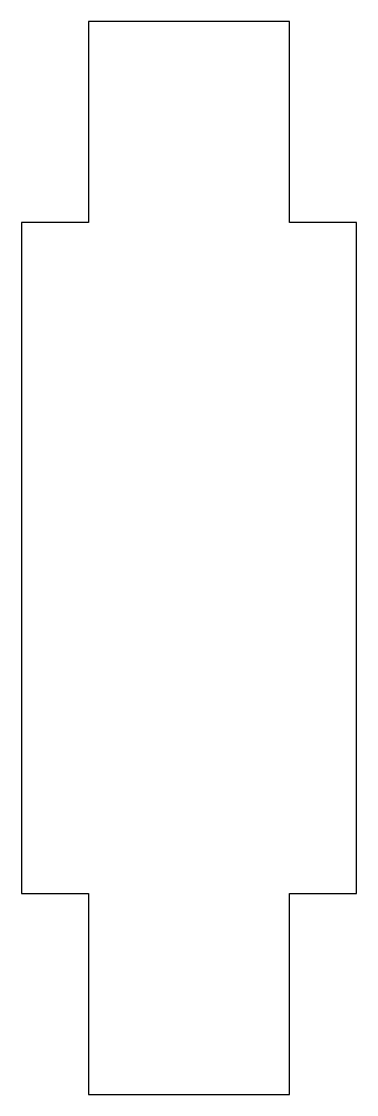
# Model space of a CAD drawing. Header units: millimetres. Extents: x -5 to 5, y -16 to 16.
import ezdxf

# ---------------------------------------------------------------- set-up
doc = ezdxf.new("R2010")
doc.units = ezdxf.units.MM

msp = doc.modelspace()

# ---------------------------------------------------------------- linework, layer by layer
at = {"color": 7, "linetype": 'Continuous', "lineweight": 25}
for p, q in [((-3, 16), (-3, 10)), ((3, 16), (-3, 16)), ((3, 10), (3, 16)), ((-5, 10), (-5, -10)), ((-3, 10), (-5, 10)), ((5, 10), (3, 10)), ((5, -10), (5, 10)), ((-5, -10), (-3, -10)), ((-3, -10), (-3, -16)), ((3, -16), (3, -10)), ((3, -10), (5, -10)), ((-3, -16), (3, -16))]:
    msp.add_line(p, q, dxfattribs=at)

doc.saveas('drawing.dxf')
